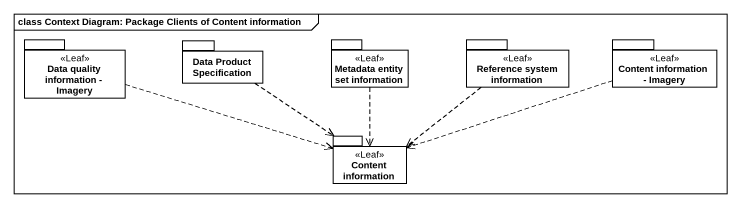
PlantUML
@startuml
mainframe class Context Diagram: Package Clients of Content information
package "Data quality information - Imagery" as Data_quality_information <<Leaf>> {
}
package "Data Product Specification" as Data_Product_Specification {
}
package "Metadata entity set information" as Metadata_entity_set <<Leaf>> {
}
package "Reference system information" as Reference_system_information <<Leaf>> {
}
package "Content information - Imagery" as Content_information_Imagery <<Leaf>> {
}
package "Content information" as Content_information <<Leaf>> {
}
Data_quality_information .right.> Content_information
Data_Product_Specification ..> Content_information
Metadata_entity_set ..> Content_information
Reference_system_information ..> Content_information
Content_information_Imagery .left.> Content_information
@enduml
